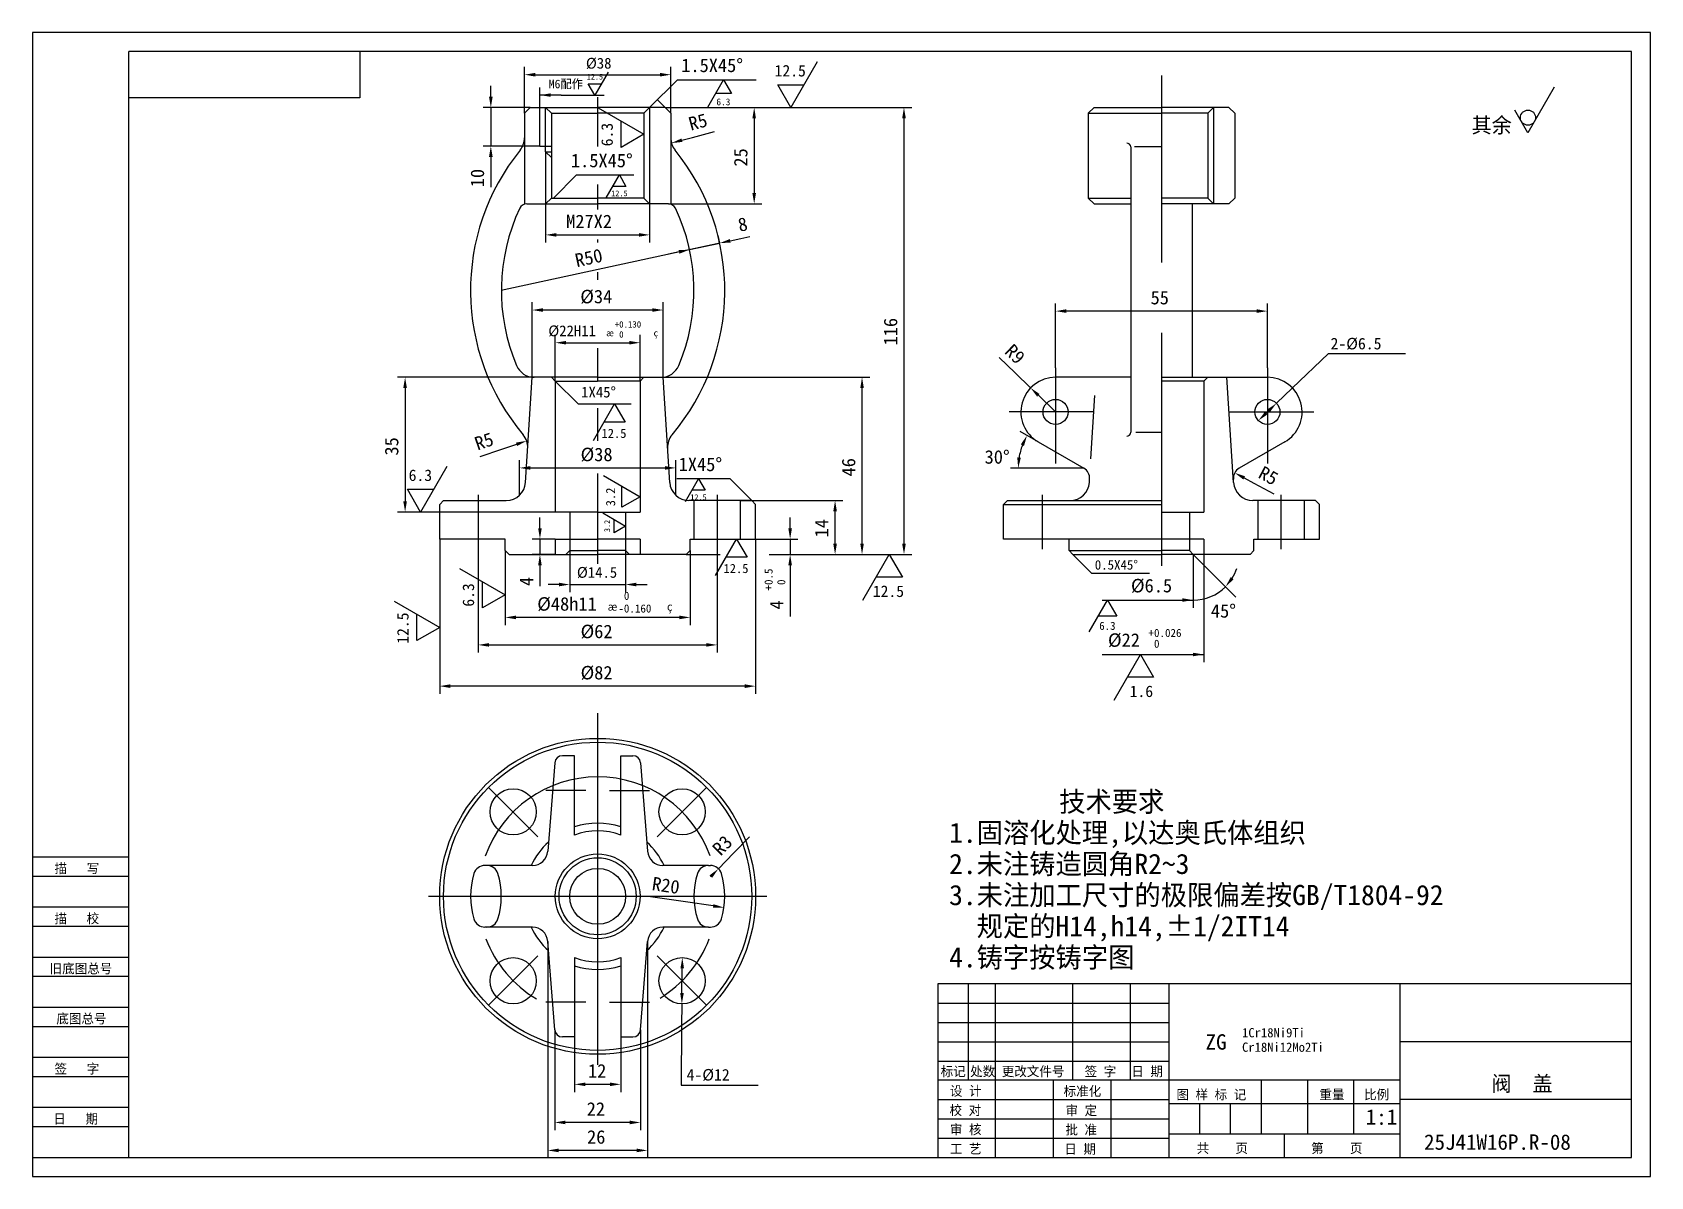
# Model space of a CAD drawing. Header units: metres. Extents: x 0 to 420, y 0 to 297.
import ezdxf

# ---------------------------------------------------------------- set-up
doc = ezdxf.new("R2010")
doc.units = ezdxf.units.M
for name, color, linetype in [('C', 6, 'Continuous'), ('D', 1, 'Continuous'), ('FL', 5, 'Continuous'), ('T', 7, 'Continuous'), ('TL', 4, 'Continuous')]:
    doc.layers.add(name, color=color, linetype=linetype)

# ---------------------------------------------------------------- blocks, each defined once
blk = doc.blocks.new('TUKUN3')
at = {"layer": 'FL'}
for p, q in [((0, 297), (0, 0)), ((420, 297), (0, 297)), ((420, 0), (420, 297)), ((0, 78), (25, 78)), ((0, 70), (25, 70)), ((0, 65), (25, 65)), ((0, 57), (25, 57)), ((0, 52), (25, 52)), ((243, 25), (243, 50)), ((250, 5), (250, 50)), ((270, 25), (270, 50)), ((285, 25), (285, 50)), ((0, 44), (25, 44)), ((235, 45), (295, 45)), ((0, 39), (25, 39)), ((235, 40), (295, 40)), ((235, 35), (295, 35)), ((0, 31), (25, 31)), ((235, 30), (295, 30)), ((0, 26), (25, 26)), ((280, 5), (280, 25)), ((0, 18), (25, 18)), ((235, 20), (295, 20)), ((0, 13), (25, 13)), ((235, 15), (295, 15)), ((235, 10), (295, 10)), ((0, 0), (420, 0))]:
    blk.add_line(p, q, dxfattribs=at)
at = {"layer": 'TL'}
for p, q in [((25, 5), (25, 292)), ((415, 292), (25, 292)), ((85, 292), (85, 280)), ((415, 5), (415, 292)), ((85, 280), (25, 280)), ((0, 83), (25, 83)), ((235, 50), (235, 5)), ((415, 50), (235, 50)), ((295, 5), (295, 50)), ((355, 5), (355, 50)), ((415, 35), (355, 35)), ((355, 25), (235, 25)), ((265, 5), (265, 25)), ((319, 11), (319, 25)), ((331, 11), (331, 25)), ((343, 11), (343, 25)), ((295, 19), (355, 19)), ((303, 11), (303, 19)), ((311, 11), (311, 19)), ((415, 20), (355, 20)), ((355, 11), (295, 11)), ((325, 5), (325, 11)), ((0, 5), (415, 5))]:
    blk.add_line(p, q, dxfattribs=at)
at = {"layer": 'T'}
for s, p in [('描   写', (5.74, 78.76)), ('描   校', (5.74, 65.76)), ('旧底图总号', (4.49, 52.76)), ('底图总号', (6.22, 39.76)), ('签   字', (5.74, 26.76)), ('标记', (235.75, 26.07)), ('处数', (243.38, 26.07)), ('更改文件号', (251.61, 26.07)), ('签 字', (273.1, 26.07)), ('日 期', (285.23, 26.07)), ('设 计', (238.14, 20.99)), ('标准化', (267.65, 20.93)), ('图 样 标 记', (296.95, 20.04)), ('重量', (334.03, 20.04)), ('比例', (345.64, 20.04)), ('校 对', (238.05, 15.99)), ('审 定', (268.13, 15.93)), ('日   期', (5.45, 13.76)), ('审 核', (238.14, 10.99)), ('批 准', (268.13, 10.93)), ('工 艺', (238.14, 5.99)), ('日 期', (267.84, 5.93)), ('共    页', (302.18, 6.13)), ('第    页', (331.9, 6.13))]:
    blk.add_text(s, height=2.5, dxfattribs=at).set_placement(p)

msp = doc.modelspace()

# ---------------------------------------------------------------- linework, layer by layer
at = {"layer": 'C'}
for p, q in [((293.05, 285.8), (293.05, 237.28)), ((146.71, 280.18), (146.71, 267.41)), ((146.71, 257.52), (146.71, 251.04)), ((146.71, 243.27), (146.71, 242.49)), ((146.71, 234.72), (146.71, 232.78)), ((293.05, 219), (293.05, 158.56)), ((146.71, 215.04), (146.71, 206.56)), ((265.55, 209.94), (265.55, 185.1)), ((320.55, 209.94), (320.55, 185.1)), ((146.71, 199.49), (146.71, 191.01)), ((275.49, 198.49), (253.55, 198.49)), ((310.61, 198.49), (332.55, 198.49)), ((146.71, 182.54), (146.71, 159.03)), ((115.71, 177), (115.71, 162.87)), ((177.71, 177), (177.71, 162.87)), ((262.05, 177), (262.05, 162.87)), ((324.05, 177), (324.05, 162.87)), ((146.71, 120.28), (146.71, 29.06)), ((131.23, 88.23), (118.42, 101.04)), ((162.18, 88.23), (174.99, 101.04)), ((143.63, 100.26), (133.28, 100.26)), ((149.78, 100.26), (160.13, 100.26)), ((102.8, 72.76), (190.61, 72.76)), ((131.23, 57.28), (118.42, 44.47)), ((162.18, 57.28), (174.99, 44.47)), ((143.63, 45.26), (133.28, 45.26)), ((149.78, 45.26), (160.13, 45.26))]:
    msp.add_line(p, q, dxfattribs=at)
for start, end in [(19.82, 160.32), (200.8, 239.15), (301.53, 339.06)]:
    msp.add_arc((146.71, 72.76), 31, start, end, dxfattribs=at)
at = {"layer": 'D'}
for p, q in [((127.71, 275.99), (127.71, 288.01)), ((130.51, 286.01), (162.91, 286.01)), ((149.41, 286.64), (145.99, 280.72)), ((165.71, 275.99), (165.71, 288.01)), ((203.72, 289.32), (196.89, 277.49)), ((118.99, 280.29), (118.99, 283.09)), ((131.71, 277.49), (131.71, 282.72)), ((144.28, 283.68), (147.7, 283.68)), ((145.99, 280.72), (144.28, 283.68)), ((160.21, 277.49), (167.42, 284.7)), ((167.42, 284.7), (187.89, 284.7)), ((175.3, 277.6), (179.4, 284.7)), ((179.4, 284.7), (181.44, 281.15)), ((193.48, 283.4), (200.31, 283.4)), ((196.89, 277.49), (193.48, 283.4)), ((395, 282.74), (388.17, 270.91)), ((129.21, 277.49), (116.99, 277.49)), ((118.99, 277.49), (118.99, 267.49)), ((137.24, 280.72), (131.71, 280.72)), ((137.24, 280.72), (148.38, 280.72)), ((146.88, 277.38), (158.71, 270.55)), ((164.21, 277.49), (162.21, 279.49)), ((164.21, 277.49), (189.34, 277.49)), ((181.44, 281.15), (177.35, 281.15)), ((189.34, 277.49), (228.22, 277.49)), ((152.79, 267.13), (152.79, 273.96)), ((187.34, 274.69), (187.34, 255.29)), ((226.22, 274.69), (226.22, 164.29)), ((388.17, 270.91), (384.76, 276.83)), ((158.71, 270.55), (152.79, 267.13)), ((168.58, 269.01), (171.29, 269.75)), ((171.29, 269.75), (177, 271.3)), ((131.71, 267.49), (116.99, 267.49)), ((118.99, 264.69), (118.99, 261.89)), ((118.99, 261.89), (118.99, 256.8)), ((135.26, 253.99), (141.26, 259.99)), ((141.26, 259.99), (156.11, 259.99)), ((148.94, 254.08), (152.35, 259.99)), ((154.06, 257.03), (150.65, 257.03)), ((152.35, 259.99), (154.06, 257.03)), ((133.21, 252.49), (133.21, 242.43)), ((160.21, 252.49), (160.21, 242.43)), ((165.11, 252.49), (189.34, 252.49)), ((136.01, 244.43), (157.41, 244.43)), ((178.39, 242.3), (177.96, 244.26)), ((183.86, 243.49), (186.23, 244.01)), ((178.39, 242.3), (121.71, 229.99)), ((167.83, 240.01), (165.1, 239.42)), ((170.57, 240.61), (170.14, 242.56)), ((170.57, 240.61), (178.39, 242.3)), ((181.12, 242.9), (183.86, 243.49)), ((129.71, 207.52), (129.71, 226.93)), ((163.71, 207.52), (163.71, 226.93)), ((160.91, 224.93), (132.51, 224.93)), ((265.55, 209.94), (265.55, 226.65)), ((317.75, 224.65), (268.35, 224.65)), ((320.55, 209.94), (320.55, 226.65)), ((135.71, 206.49), (135.71, 218.45)), ((157.71, 206.49), (157.71, 218.45)), ((138.51, 216.45), (154.91, 216.45)), ((255.05, 208.63), (250.91, 212.63)), ((326.95, 204.61), (336.38, 213.63)), ((336.38, 213.63), (356.38, 213.63)), ((134.71, 207.49), (94.74, 207.49)), ((135.71, 206.49), (141.63, 200.57)), ((163.17, 207.49), (217.33, 207.49)), ((259.07, 204.74), (255.05, 208.63)), ((96.74, 204.69), (96.74, 175.29)), ((215.33, 164.29), (215.33, 204.69)), ((261.09, 202.8), (265.55, 198.49)), ((322.9, 200.74), (326.95, 204.61)), ((141.63, 200.57), (155.45, 200.57)), ((145.64, 191.11), (151.11, 200.57)), ((151.11, 200.57), (153.84, 195.84)), ((320.87, 198.8), (320.22, 198.18)), ((153.84, 195.84), (148.38, 195.84)), ((261.05, 190.7), (256.41, 193.37)), ((125.64, 190.07), (121.72, 188.72)), ((121.72, 188.72), (116.12, 186.79)), ((126.43, 176.85), (126.43, 185.95)), ((166.98, 176.85), (166.98, 185.95)), ((107.6, 184.32), (100.77, 172.49)), ((129.23, 183.95), (164.18, 183.95)), ((148.24, 181.94), (157.71, 176.48)), ((181.07, 181.13), (167.24, 181.13)), ((169.47, 175.21), (172.88, 181.13)), ((172.88, 181.13), (174.59, 178.17)), ((186.71, 175.49), (181.07, 181.13)), ((256.11, 183.85), (253.86, 183.85)), ((272.9, 183.85), (256.11, 183.85)), ((314.52, 181.35), (316.99, 180.03)), ((97.36, 178.4), (104.19, 178.4)), ((100.77, 172.49), (97.36, 178.4)), ((152.98, 173.75), (152.98, 179.21)), ((157.71, 176.48), (152.98, 173.75)), ((174.59, 178.17), (171.18, 178.17)), ((316.99, 180.03), (322.21, 177.23)), ((135.71, 172.49), (94.74, 172.49)), ((148.04, 172.26), (153.96, 168.85)), ((183.71, 175.49), (210.33, 175.49)), ((208.33, 164.29), (208.33, 172.69)), ((131.73, 168.29), (131.73, 171.09)), ((151, 167.14), (151, 170.56)), ((153.96, 168.85), (151, 167.14)), ((196.67, 168.29), (196.67, 171.09)), ((105.71, 165.49), (105.71, 125.31)), ((135.71, 165.49), (129.73, 165.49)), ((131.73, 165.49), (131.73, 161.49)), ((177.32, 156.03), (182.78, 165.49)), ((182.78, 165.49), (185.51, 160.76)), ((187.71, 165.49), (187.71, 125.31)), ((187.71, 165.49), (198.67, 165.49)), ((196.67, 165.49), (196.67, 161.49)), ((115.71, 162.87), (115.71, 136.01)), ((122.71, 162.49), (122.71, 143.15)), ((135.71, 161.49), (129.73, 161.49)), ((139.46, 162.49), (139.46, 151.68)), ((153.96, 162.49), (153.96, 151.68)), ((169.71, 161.49), (178.54, 161.49)), ((170.71, 162.49), (170.71, 143.15)), ((177.71, 162.87), (177.71, 136.01)), ((185.51, 160.76), (180.05, 160.76)), ((191.26, 161.49), (198.67, 161.49)), ((198.67, 161.49), (210.33, 161.49)), ((198.67, 161.49), (217.33, 161.49)), ((215.54, 149.66), (222.37, 161.49)), ((217.33, 161.49), (228.22, 161.49)), ((222.37, 161.49), (225.79, 155.57)), ((270.05, 161.49), (274.92, 156.62)), ((301.3, 161.49), (301.3, 147.65)), ((301.3, 161.49), (312.37, 150.42)), ((304.05, 161.49), (304.05, 133.52)), ((110.88, 157.88), (122.71, 151.05)), ((131.73, 158.69), (131.73, 155.89)), ((131.73, 155.89), (131.73, 153.3)), ((196.67, 158.69), (196.67, 155.89)), ((196.67, 155.89), (196.67, 153.3)), ((225.79, 155.57), (218.96, 155.57)), ((274.92, 156.62), (289.91, 156.62)), ((116.79, 147.63), (116.79, 154.46)), ((136.66, 153.68), (133.86, 153.68)), ((139.46, 153.68), (153.96, 153.68)), ((156.76, 153.68), (159.56, 153.68)), ((196.67, 153.3), (196.67, 145.39)), ((93.88, 149.4), (105.71, 142.57)), ((122.71, 151.05), (116.79, 147.63)), ((274.29, 141.37), (279.07, 149.65)), ((277.66, 149.65), (301.3, 149.65)), ((279.07, 149.65), (281.46, 145.51)), ((99.79, 139.15), (99.79, 145.98)), ((167.91, 145.15), (125.51, 145.15)), ((281.46, 145.51), (276.68, 145.51)), ((105.71, 142.57), (99.79, 139.15)), ((118.51, 138.01), (174.91, 138.01)), ((277.66, 135.52), (304.05, 135.52)), ((280.73, 123.69), (287.56, 135.52)), ((287.56, 135.52), (290.97, 129.61)), ((184.91, 127.31), (108.51, 127.31)), ((290.97, 129.61), (284.14, 129.61)), ((181.96, 83.92), (186.09, 88.16)), ((178.05, 79.9), (181.96, 83.92)), ((176.09, 77.9), (175.96, 77.76)), ((169.54, 71.3), (160.39, 72.66)), ((176.72, 70.25), (169.54, 71.3)), ((133.76, 61.07), (133.76, 4.8)), ((159.65, 61.07), (159.65, 4.8)), ((168.59, 47.64), (168.66, 54.04)), ((168.57, 44.84), (168.51, 39.24)), ((135.56, 38.1), (135.56, 12.06)), ((157.85, 38.1), (157.85, 12.06)), ((168.51, 39.24), (168.35, 23.71)), ((140.71, 36.26), (140.71, 21.96)), ((152.71, 36.26), (152.71, 21.96)), ((143.51, 23.96), (149.91, 23.96)), ((168.35, 23.71), (188.35, 23.71)), ((155.05, 14.06), (138.36, 14.06)), ((156.85, 6.8), (136.56, 6.8))]:
    msp.add_line(p, q, dxfattribs=at)
msp.add_circle((388.17, 274.86), 1.97, dxfattribs=at)
for centre, radius, start, end in [((272.9, 183.85), 17.05, 159.42, 170.58), ((301.3, 161.49), 11.84, 328.58, 342.17), ((301.3, 161.49), 11.84, 270, 315)]:
    msp.add_arc(centre, radius, start, end, dxfattribs=at)
for points in [[(130.51, 286.48), (130.51, 285.54), (127.71, 286.01)], [(162.91, 286.48), (162.91, 285.54), (165.71, 286.01)], [(118.52, 280.29), (119.46, 280.29), (118.99, 277.49)], [(134.51, 280.27), (131.71, 280.72), (134.51, 281.17)], [(186.87, 274.69), (187.8, 274.69), (187.34, 277.49)], [(225.75, 274.69), (226.69, 274.69), (226.22, 277.49)], [(168.71, 268.56), (168.46, 269.46), (165.88, 268.27)], [(118.52, 264.69), (119.46, 264.69), (118.99, 267.49)], [(186.87, 255.29), (187.8, 255.29), (187.34, 252.49)], [(136.01, 244.9), (136.01, 243.97), (133.21, 244.43)], [(157.41, 244.9), (157.41, 243.97), (160.21, 244.43)], [(167.73, 240.47), (167.93, 239.55), (170.57, 240.61)], [(167.93, 239.55), (167.73, 240.47), (170.57, 240.61)], [(181.02, 243.35), (181.22, 242.44), (178.39, 242.3)], [(132.51, 225.39), (132.51, 224.46), (129.71, 224.93)], [(160.91, 225.39), (160.91, 224.46), (163.71, 224.93)], [(268.35, 225.12), (268.35, 224.19), (265.55, 224.65)], [(317.75, 225.12), (317.75, 224.19), (320.55, 224.65)], [(138.51, 216.91), (138.51, 215.98), (135.71, 216.45)], [(154.91, 216.91), (154.91, 215.98), (157.71, 216.45)], [(96.27, 204.69), (97.21, 204.69), (96.74, 207.49)], [(214.87, 204.69), (215.8, 204.69), (215.33, 207.49)], [(260.76, 202.46), (261.41, 203.13), (259.07, 204.74)], [(320.55, 197.84), (319.9, 198.52), (318.2, 196.24)], [(321.2, 198.46), (320.55, 199.14), (322.9, 200.74)], [(125.8, 189.63), (125.49, 190.51), (128.29, 190.98)], [(256.52, 190.04), (257.37, 189.64), (258.14, 192.37)], [(256.55, 186.6), (255.62, 186.68), (255.86, 183.85)], [(129.23, 184.42), (129.23, 183.48), (126.43, 183.95)], [(164.18, 184.42), (164.18, 183.48), (166.98, 183.95)], [(314.3, 180.94), (314.74, 181.76), (312.05, 182.67)], [(96.27, 175.29), (97.21, 175.29), (96.74, 172.49)], [(207.87, 172.69), (208.8, 172.69), (208.33, 175.49)], [(131.27, 168.29), (132.2, 168.29), (131.73, 165.49)], [(196.2, 168.29), (197.14, 168.29), (196.67, 165.49)], [(207.87, 164.29), (208.8, 164.29), (208.33, 161.49)], [(214.87, 164.29), (215.8, 164.29), (215.33, 161.49)], [(225.75, 164.29), (226.69, 164.29), (226.22, 161.49)], [(131.27, 158.69), (132.2, 158.69), (131.73, 161.49)], [(196.2, 158.69), (197.14, 158.69), (196.67, 161.49)], [(311.77, 155.03), (311.03, 155.61), (309.67, 153.12)], [(136.66, 154.15), (136.66, 153.21), (139.46, 153.68)], [(156.76, 154.15), (156.76, 153.21), (153.96, 153.68)], [(298.5, 150.1), (301.3, 149.65), (298.5, 149.2)], [(125.51, 145.61), (125.51, 144.68), (122.71, 145.15)], [(167.91, 145.61), (167.91, 144.68), (170.71, 145.15)], [(118.51, 138.48), (118.51, 137.55), (115.71, 138.01)], [(174.91, 138.48), (174.91, 137.55), (177.71, 138.01)], [(301.25, 135.97), (304.05, 135.52), (301.25, 135.07)], [(108.51, 127.78), (108.51, 126.84), (105.71, 127.31)], [(184.91, 127.78), (184.91, 126.84), (187.71, 127.31)], [(176.43, 77.57), (175.76, 78.22), (178.05, 79.9)], [(176.65, 69.78), (176.79, 70.71), (179.49, 69.84)], [(169.13, 54.03), (168.19, 54.04), (168.69, 56.84)], [(169.06, 47.63), (168.13, 47.64), (168.57, 44.84)], [(143.51, 24.42), (143.51, 23.49), (140.71, 23.96)], [(149.91, 24.42), (149.91, 23.49), (152.71, 23.96)], [(138.36, 14.53), (138.36, 13.6), (135.56, 14.06)], [(155.05, 14.53), (155.05, 13.6), (157.85, 14.06)], [(136.56, 7.27), (136.56, 6.34), (133.76, 6.8)], [(156.85, 7.27), (156.85, 6.34), (159.65, 6.8)]]:
    msp.add_solid(points, dxfattribs=at)
at = {"layer": 'FL'}
for p, q in [((131.71, 267.49), (131.71, 277.49)), ((160.21, 277.49), (160.21, 252.49)), ((306.55, 277.49), (306.55, 252.49)), ((133.21, 265.99), (133.21, 252.49))]:
    msp.add_line(p, q, dxfattribs=at)
at = {"layer": 'TL'}
for p, q in [((129.21, 277.49), (127.71, 275.99)), ((129.21, 277.49), (146.71, 277.49)), ((133.21, 265.99), (133.21, 277.49)), ((133.21, 277.49), (134.71, 275.99)), ((164.21, 277.49), (146.71, 277.49)), ((160.21, 277.49), (158.71, 275.99)), ((164.21, 277.49), (165.71, 275.99)), ((275.55, 277.49), (274.05, 275.99)), ((275.55, 277.49), (293.05, 277.49)), ((310.55, 277.49), (293.05, 277.49)), ((306.55, 277.49), (305.05, 275.99)), ((310.55, 277.49), (312.05, 275.99)), ((127.71, 275.99), (127.71, 252.4)), ((134.71, 275.99), (146.71, 275.99)), ((134.71, 275.99), (134.71, 253.99)), ((158.71, 275.99), (146.71, 275.99)), ((158.71, 275.99), (158.71, 253.99)), ((165.71, 275.99), (165.71, 252.4)), ((274.05, 275.99), (293.05, 275.99)), ((274.05, 275.99), (274.05, 253.99)), ((305.05, 275.99), (293.05, 275.99)), ((305.05, 275.99), (305.05, 253.99)), ((312.05, 275.99), (312.05, 253.99)), ((131.71, 267.49), (134.71, 267.49)), ((133.21, 265.99), (134.71, 264.49)), ((133.21, 265.99), (134.71, 265.99)), ((285.05, 267.25), (285.05, 193.2)), ((293.05, 267.25), (286.01, 267.25)), ((128.31, 252.49), (146.71, 252.49)), ((134.71, 253.99), (133.21, 252.49)), ((134.71, 253.99), (146.71, 253.99)), ((158.71, 253.99), (146.71, 253.99)), ((165.11, 252.49), (146.71, 252.49)), ((158.71, 253.99), (160.21, 252.49)), ((274.05, 253.99), (285.05, 253.99)), ((274.05, 253.99), (275.55, 252.49)), ((275.55, 252.49), (285.05, 252.49)), ((305.05, 253.99), (293.05, 253.99)), ((310.55, 252.49), (293.05, 252.49)), ((301.05, 252.49), (301.05, 207.49)), ((305.05, 253.99), (306.55, 252.49)), ((312.05, 253.99), (310.55, 252.49)), ((128, 180.18), (129.71, 207.52)), ((146.71, 207.49), (130.25, 207.49)), ((135.71, 206.49), (134.71, 207.49)), ((135.71, 206.49), (146.71, 206.49)), ((135.71, 206.49), (135.71, 172.49)), ((146.71, 207.49), (163.17, 207.49)), ((157.71, 206.49), (146.71, 206.49)), ((157.71, 206.49), (158.71, 207.49)), ((157.71, 206.49), (157.71, 172.49)), ((165.41, 180.18), (163.71, 207.52)), ((285.05, 207.49), (265.55, 207.49)), ((293.05, 207.49), (320.55, 207.49)), ((304.05, 206.49), (293.05, 206.49)), ((304.05, 206.49), (305.05, 207.49)), ((304.05, 206.49), (304.05, 172.49)), ((311.76, 180.18), (310.05, 207.52)), ((274.72, 186.28), (275.75, 202.78)), ((261.05, 190.7), (272.9, 183.85)), ((286.35, 193.2), (293.05, 193.2)), ((325.05, 190.7), (313.19, 183.85)), ((274.34, 180.18), (274.4, 181.07)), ((274.34, 180.18), (274.4, 181.07)), ((311.76, 180.18), (311.7, 181.07)), ((106.71, 175.49), (105.71, 174.49)), ((105.71, 165.49), (105.71, 174.49)), ((106.71, 175.49), (123.01, 175.49)), ((146.71, 172.49), (135.71, 172.49)), ((139.46, 172.49), (139.46, 162.49)), ((146.71, 172.49), (157.71, 172.49)), ((153.96, 172.49), (153.96, 162.49)), ((186.71, 175.49), (170.4, 175.49)), ((171.71, 175.49), (171.71, 165.49)), ((183.71, 175.49), (183.71, 165.49)), ((186.71, 175.49), (187.71, 174.49)), ((187.71, 165.49), (187.71, 174.49)), ((253.05, 175.49), (252.05, 174.49)), ((252.05, 174.49), (293.05, 174.49)), ((252.05, 165.49), (252.05, 174.49)), ((253.05, 175.49), (293.05, 175.49)), ((293.05, 172.49), (304.05, 172.49)), ((300.3, 172.49), (300.3, 162.49)), ((333.05, 175.49), (316.75, 175.49)), ((318.05, 175.49), (318.05, 165.49)), ((330.05, 175.49), (330.05, 165.49)), ((333.05, 175.49), (334.05, 174.49)), ((334.05, 165.49), (334.05, 174.49)), ((122.71, 165.49), (105.71, 165.49)), ((122.71, 162.49), (122.71, 165.49)), ((135.71, 165.49), (146.71, 165.49)), ((135.71, 165.49), (135.71, 161.49)), ((157.71, 165.49), (146.71, 165.49)), ((157.71, 165.49), (157.71, 161.49)), ((170.71, 165.49), (187.71, 165.49)), ((170.71, 162.49), (170.71, 165.49)), ((293.05, 165.49), (252.05, 165.49)), ((269.05, 162.49), (269.05, 165.49)), ((304.05, 165.49), (293.05, 165.49)), ((304.05, 165.49), (304.05, 161.49)), ((317.05, 165.49), (334.05, 165.49)), ((317.05, 162.49), (317.05, 165.49)), ((122.71, 162.49), (123.71, 161.49)), ((123.71, 161.49), (146.71, 161.49)), ((138.46, 161.49), (139.46, 162.49)), ((139.46, 162.49), (146.71, 162.49)), ((153.96, 162.49), (146.71, 162.49)), ((169.71, 161.49), (146.71, 161.49)), ((154.96, 161.49), (153.96, 162.49)), ((170.71, 162.49), (169.71, 161.49)), ((269.05, 162.49), (293.05, 162.49)), ((269.05, 162.49), (270.05, 161.49)), ((270.05, 161.49), (293.05, 161.49)), ((300.3, 162.49), (293.05, 162.49)), ((316.05, 161.49), (293.05, 161.49)), ((301.3, 161.49), (300.3, 162.49)), ((317.05, 162.49), (316.05, 161.49)), ((140.71, 109.26), (137.56, 109.26)), ((140.71, 88.66), (140.71, 109.26)), ((152.71, 88.66), (152.71, 109.26)), ((152.71, 109.26), (155.86, 109.26)), ((135.56, 107.41), (133.76, 84.44)), ((157.85, 107.41), (159.65, 84.44)), ((117.96, 80.76), (117.46, 80.76)), ((129.78, 80.76), (117.96, 80.76)), ((175.46, 80.76), (163.64, 80.76)), ((175.46, 80.76), (175.96, 80.76)), ((117.96, 64.76), (117.46, 64.76)), ((129.78, 64.76), (117.96, 64.76)), ((175.46, 64.76), (163.64, 64.76)), ((175.46, 64.76), (175.96, 64.76)), ((135.56, 38.1), (133.76, 61.07)), ((157.85, 38.1), (159.65, 61.07)), ((140.71, 56.85), (140.71, 36.26)), ((152.71, 56.85), (152.71, 36.26)), ((140.71, 36.26), (137.56, 36.26)), ((152.71, 36.26), (155.86, 36.26))]:
    msp.add_line(p, q, dxfattribs=at)
for centre, radius in [((265.55, 198.49), 3.25), ((320.55, 198.49), 3.25), ((146.71, 72.76), 41), ((146.71, 72.76), 40), ((124.79, 94.68), 6), ((168.63, 94.68), 6), ((146.71, 72.76), 11), ((146.71, 72.76), 10), ((146.71, 72.76), 7.25), ((124.79, 50.84), 6), ((168.63, 50.84), 6)]:
    msp.add_circle(centre, radius, dxfattribs=at)
for centre, radius, start, end in [((122.71, 269.59), 5, 321.06, 0), ((170.71, 269.59), 5, 180, 218.94), ((171.71, 229.99), 58, 141.06, 220.17), ((121.71, 229.99), 58, 319.83, 38.94), ((284.05, 267.25), 1, 0, 90), ((128.31, 250.49), 2, 90, 154.72), ((165.11, 250.49), 2, 25.28, 90), ((171.71, 229.99), 50, 154.72, 202.89), ((121.71, 229.99), 50, 337.11, 25.28), ((130.25, 212.49), 5, 202.89, 270), ((163.17, 212.49), 5, 270, 337.11), ((265.55, 198.49), 9, 90, 240), ((320.55, 198.49), 9, 300, 90), ((123.56, 189.35), 5, 356.42, 40.17), ((169.85, 189.35), 5, 139.83, 183.58), ((284.05, 193.2), 1, 270, 0), ((271.4, 181.25), 3, 356.42, 60), ((314.69, 181.25), 3, 120, 183.58), ((123.01, 180.49), 5, 270, 356.42), ((170.4, 180.49), 5, 183.58, 270), ((269.35, 180.49), 5, 270, 356.42), ((316.75, 180.49), 5, 183.58, 270), ((137.56, 107.26), 2, 90, 175.52), ((155.86, 107.26), 2, 4.48, 90), ((146.71, 72.76), 19, 71.59, 108.41), ((146.71, 72.76), 17, 69.33, 110.67), ((146.71, 72.76), 19, 132.17, 155.1), ((129.78, 84.76), 4, 270, 355.52), ((146.71, 72.76), 19, 24.9, 47.83), ((163.64, 84.76), 4, 184.48, 270), ((117.46, 77.76), 3, 90, 162.9), ((117.96, 77.76), 3, 17.1, 90), ((175.46, 77.76), 3, 90, 162.9), ((175.96, 77.76), 3, 17.1, 90), ((133.71, 72.76), 20, 162.9, 197.1), ((101.71, 72.76), 20, 342.9, 17.1), ((191.71, 72.76), 20, 162.9, 197.1), ((159.71, 72.76), 20, 342.9, 17.1), ((117.46, 67.76), 3, 197.1, 270), ((117.96, 67.76), 3, 270, 342.9), ((146.71, 72.76), 19, 204.9, 227.83), ((129.78, 60.76), 4, 4.48, 90), ((146.71, 72.76), 19, 312.17, 335.1), ((163.64, 60.76), 4, 90, 175.52), ((175.46, 67.76), 3, 197.1, 270), ((175.96, 67.76), 3, 270, 342.9), ((146.71, 72.76), 17, 249.33, 290.67), ((146.71, 72.76), 19, 251.59, 288.41), ((137.56, 38.26), 2, 184.48, 270), ((155.86, 38.26), 2, 270, 355.52)]:
    msp.add_arc(centre, radius, start, end, dxfattribs=at)

# ---------------------------------------------------------------- block references
at = {"layer": 'D'}
msp.add_blockref('TUKUN3', (0, 0), dxfattribs=at)

# ---------------------------------------------------------------- texts
for s, height, p in [('%%C38', 2.8, (143.67, 287.59)), ('1.5X45%%d', 3.5, (168.41, 286.69)), ('12.5', 1.49, (143.87, 284.76)), ('12.5', 2.98, (192.64, 285.56)), ('M6配作', 2.24, (134.01, 282.49)), ('6.3', 1.78, (177.53, 278.07)), ('其余', 4, (373.54, 270.91)), ('1.5X45%%d', 3.5, (139.78, 261.99)), ('12.5', 1.49, (150.23, 254.47)), ('M27X2', 3.5, (138.54, 246.18)), ('%%C34', 3.5, (142.21, 226.68)), ('55', 3.5, (290.22, 226.4)), ('%%C22H11', 2.8, (133.91, 218.13)), ('%%230', 1.68, (148.91, 218.13)), ('+0.130', 1.68, (151.15, 220.37)), (' 0', 1.68, (151.15, 217.74)), ('%%231', 1.68, (161.23, 218.13)), ('2-%%C6.5', 3, (336.92, 214.72)), ('1X45%%d', 2.8, (142.44, 202.23)), ('12.5', 2.38, (147.71, 191.74)), ('%%C38', 3.5, (142.29, 185.7)), ('1X45%%d', 3.5, (167.74, 183.12)), ('30%%D', 3.5, (247.14, 185.05)), ('6.3', 2.98, (97.66, 180.56)), ('12.5', 1.49, (170.76, 175.61)), ('0.5X45%%d', 2.45, (275.74, 157.56)), ('%%C14.5', 2.8, (141.33, 155.44)), ('12.5', 2.38, (179.38, 156.66)), (' 0', 2.1, (152.09, 149.7)), ('12.5', 2.98, (218.12, 150.45)), ('%%C6.5', 3.5, (285.13, 151.65)), ('%%C48h11', 3.5, (131.04, 146.9)), ('%%230', 2.1, (149.29, 146.9)), ('-0.160', 2.1, (152.09, 146.41)), ('%%231', 2.1, (164.69, 146.9)), ('45%%D', 3.5, (305.87, 145.09)), ('%%C62', 3.5, (142.29, 139.76)), ('6.3', 2.08, (276.89, 141.92)), ('%%C22', 3.5, (279.16, 137.52)), ('+0.026', 2.1, (289.67, 140.07)), (' 0', 2.1, (289.67, 137.27)), ('%%C82', 3.5, (142.29, 129.06)), ('1.6', 2.98, (284.79, 124.48)), ('        技术要求', 5.25, (237.93, 94.72)), ('1.固溶化处理,以达奥氏体组织', 5.25, (237.93, 86.64)), ('2.未注铸造圆角R2%%1263', 5.25, (237.93, 78.55)), ('3.未注加工尺寸的极限偏差按GB/T1804-92', 5.25, (237.93, 70.47)), ('  规定的H14,h14,%%P1/2IT14', 5.25, (237.93, 62.38)), ('4.铸字按铸字图', 5.25, (237.93, 54.3)), ('1Cr18Ni9Ti', 2.4, (313.96, 36.16)), ('ZG', 4, (304.49, 32.96)), ('Cr18Ni12Mo2Ti', 2.4, (313.96, 32.4)), ('12', 3.5, (144.21, 25.71)), ('4-%%C12', 3, (169.8, 24.94)), ('阀  盖', 4, (378.71, 22.13)), ('22', 3.5, (143.87, 15.81)), ('1:1', 4, (346.07, 13.47)), ('26', 3.5, (143.96, 8.55)), ('25J41W16P.R-08', 4, (361.2, 6.97))]:
    msp.add_text(s, height=height, dxfattribs=at).set_placement(p)
for s, height, rotation, p in [('6.3', 2.98, 90, (150.64, 267.43)), ('R5', 3.5, 15.24, (170.91, 271.46)), ('25', 3.5, 90, (185.59, 262.16)), ('10', 3.5, 90, (117.24, 256.8)), ('8', 3.5, 12.26, (183.57, 245.22)), ('R50', 3.5, 12.26, (141.29, 236.03)), ('116', 3.5, 90, (224.47, 215.74)), ('R9', 3.5, 316, (252.12, 213.89)), ('35', 3.5, 90, (94.99, 187.16)), ('R5', 3.5, 19, (115.55, 188.45)), ('46', 3.5, 90, (213.58, 181.74)), ('R5', 3.5, 331.86, (317.89, 181.53)), ('3.2', 2.38, 90, (151.25, 173.99)), ('3.2', 1.49, 90, (149.92, 167.29)), ('14', 3.5, 90, (206.58, 165.91)), ('4', 3.5, 90, (129.98, 153.3)), ('+0.5', 2.1, 90, (192.12, 152.13)), ('6.3', 2.98, 90, (114.64, 147.93)), (' 0', 2.1, 90, (195.41, 152.13)), ('4', 3.5, 90, (194.92, 147.18)), ('12.5', 2.98, 90, (97.64, 138.32)), ('R3', 3.5, 45.75, (178.65, 83.08)), ('R20', 3.5, 351.61, (160.64, 74.39))]:
    msp.add_text(s, height=height, rotation=rotation, dxfattribs=at).set_placement(p)

doc.saveas('drawing.dxf')
